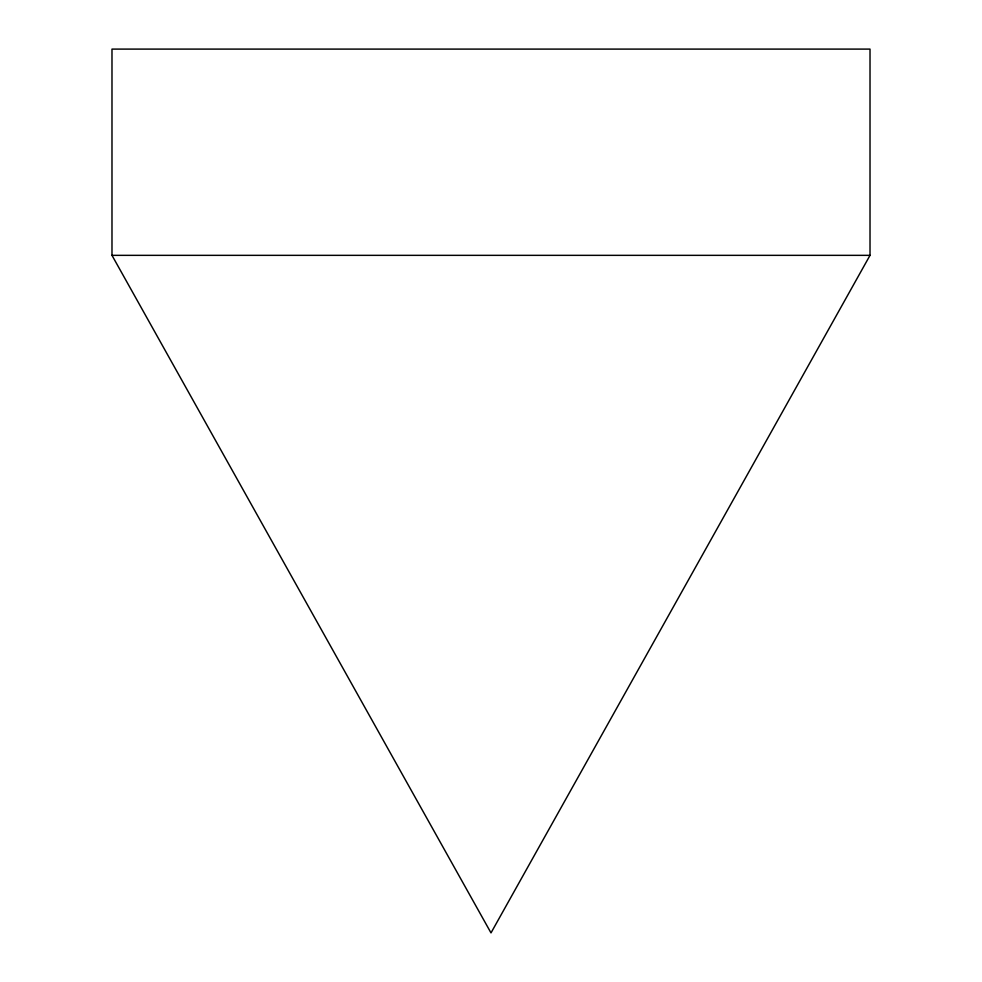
<?xml version="1.0" encoding="UTF-8"?>
<svg xmlns="http://www.w3.org/2000/svg" width="982" height="982" viewBox="0 0 982 982"><rect width="100%" height="100%" fill="white"/><g stroke="black" fill="none" stroke-linecap="round" stroke-linejoin="round"><path stroke-width="1.47" d="M870.015 255.345L491 932.9L111.985 255.345L111.985 49.1L870.015 49.1L870.015 255.345L111.985 255.345"/></g></svg>
